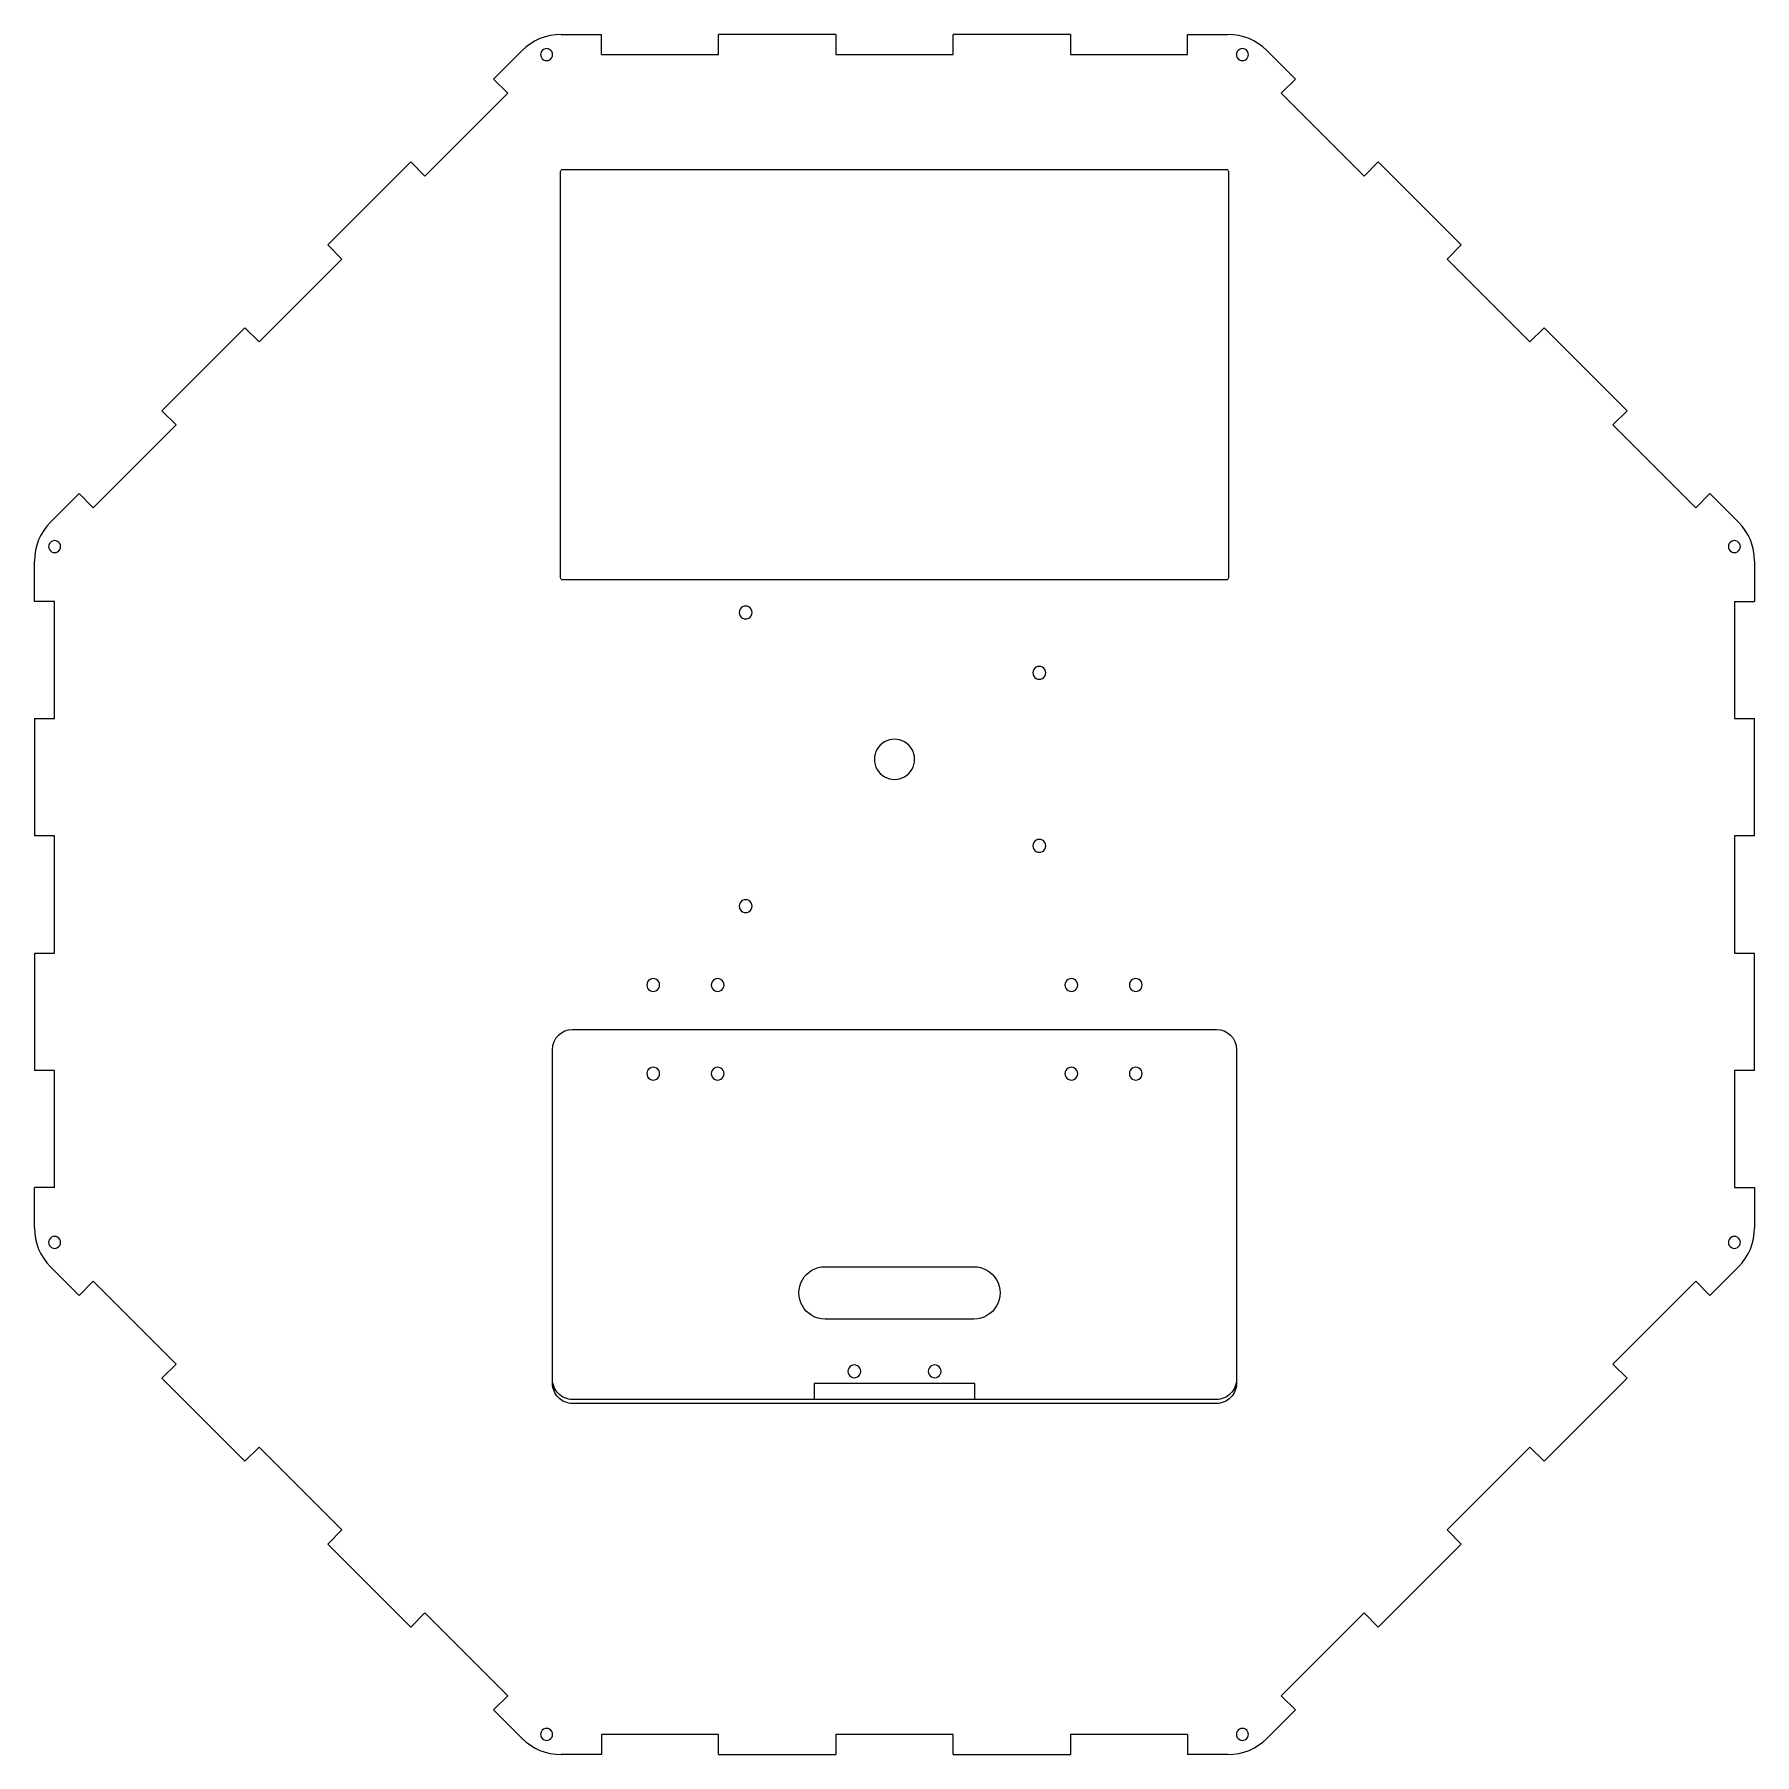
# Model space of a CAD drawing. Extents: x 0 to 1212, y 0 to 1212.
import ezdxf

# ---------------------------------------------------------------- set-up
doc = ezdxf.new("R2010")
doc.units = 0
doc.layers.get('0').update_dxf_attribs({"linetype": 'CONTINUOUS'})

msp = doc.modelspace()

# ---------------------------------------------------------------- linework, layer by layer
at = {"color": 7}
for points in [[(371.112626, 1211.884724), (399.459083, 1211.884724)], [(399.459083, 1197.711496), (482.052394, 1197.711496), (482.052394, 1211.884724)], [(399.459083, 1197.711496), (399.459083, 1211.884724)], [(564.645706, 1211.884724), (482.052394, 1211.884724)], [(564.645706, 1211.884724), (564.645706, 1197.711496), (647.239018, 1197.711496), (647.239018, 1211.884724)], [(729.83233, 1211.884724), (647.239018, 1211.884724)], [(729.83233, 1211.884724), (729.83233, 1197.711496)], [(812.425642, 1211.884724), (840.772098, 1211.884724)], [(812.425642, 1197.711496), (812.425642, 1211.884724)], [(323.482136, 1180.414043), (343.526107, 1200.458015)], [(868.358617, 1200.458015), (888.402589, 1180.414043)], [(729.83233, 1197.711496), (812.425642, 1197.711496)], [(333.504121, 1170.392057), (323.482136, 1180.414043)], [(878.380603, 1170.392057), (888.402589, 1180.414043)], [(275.101831, 1111.989766), (333.504121, 1170.392057)], [(878.380603, 1170.392057), (936.782894, 1111.989766), (946.804879, 1122.011752)], [(265.079846, 1122.011752), (206.677554, 1063.609461)], [(265.079846, 1122.011752), (275.101831, 1111.989766)], [(372.084095, 1116.726795), (839.80063, 1116.726795)], [(1005.20717, 1063.609461), (946.804879, 1122.011752)], [(148.275263, 1005.20717), (158.297249, 995.185184), (216.69954, 1053.587475), (206.677554, 1063.609461)], [(1005.20717, 1063.609461), (995.185184, 1053.587475), (1053.587475, 995.185184), (1063.609461, 1005.20717)], [(148.275263, 1005.20717), (89.872973, 946.80488)], [(1122.011752, 946.80488), (1063.609461, 1005.20717)], [(41.492668, 878.380603), (99.894959, 936.782894), (89.872973, 946.80488)], [(1122.011752, 946.80488), (1111.989766, 936.782894)], [(1111.989766, 936.782894), (1170.392057, 878.380603)], [(11.42671, 868.358617), (31.470682, 888.402589)], [(41.492668, 878.380603), (31.470682, 888.402589)], [(1170.392057, 878.380603), (1180.414043, 888.402589)], [(1180.414043, 888.402589), (1200.458014, 868.358617)], [(0, 812.425642), (0, 840.772098)], [(1211.884724, 840.772098), (1211.884724, 812.425642)], [(14.173229, 812.425642), (0, 812.425642)], [(14.173229, 729.83233), (14.173229, 812.425642)], [(1197.711496, 812.425642), (1197.711496, 729.83233), (1211.884724, 729.83233)], [(1197.711496, 812.425642), (1211.884724, 812.425642)], [(0, 729.83233), (0, 647.239018)], [(0, 729.83233), (14.173229, 729.83233)], [(1211.884724, 647.239018), (1211.884724, 729.83233)], [(0, 564.645707), (14.173229, 564.645707), (14.173229, 647.239018), (0, 647.239018)], [(1211.884724, 647.239018), (1197.711496, 647.239018), (1197.711496, 564.645707), (1211.884724, 564.645707)], [(0, 564.645707), (0, 482.052395)], [(1211.884724, 482.052395), (1211.884724, 564.645707)], [(364.98638, 264.335789), (364.98638, 496.776734), (364.98638, 496.776734)], [(846.887519, 496.77674), (846.887633, 261.501149), (846.887633, 261.501149)], [(14.173229, 399.459083), (14.173229, 482.052395), (0, 482.052395)], [(1211.884724, 482.052395), (1197.711496, 482.052395), (1197.711496, 399.459083), (1211.884724, 399.459083)], [(0, 371.112626), (0, 399.459083)], [(14.173229, 399.459083), (0, 399.459083)], [(1211.884724, 399.459083), (1211.884724, 371.112626)], [(31.470682, 323.482136), (11.42671, 343.526108)], [(557.007874, 343.705867), (661.889764, 343.705867)], [(1200.458014, 343.526108), (1180.414043, 323.482136)], [(41.492668, 333.504122), (31.470682, 323.482136)], [(99.894959, 275.101831), (41.492668, 333.504122)], [(1170.392057, 333.504122), (1111.989766, 275.101831), (1122.011752, 265.079845)], [(1170.392057, 333.504122), (1180.414043, 323.482136)], [(661.889764, 306.855473), (557.007874, 306.855473), (557.007874, 306.855473)], [(89.872973, 265.079845), (99.894959, 275.101831)], [(89.872973, 265.079845), (148.275263, 206.677554)], [(549.238349, 261.501143), (549.238349, 250.16256)], [(662.624176, 261.501143), (549.238349, 261.501143)], [(662.624176, 250.16256), (662.624176, 261.501143)], [(1063.609461, 206.677554), (1122.011752, 265.079845)], [(832.702916, 250.16256), (379.159609, 250.16256)], [(832.714405, 247.327914), (379.159609, 247.327914)], [(206.677554, 148.275263), (216.69954, 158.297249), (158.297249, 216.69954), (148.275263, 206.677554)], [(995.185184, 158.297249), (1053.587475, 216.69954)], [(1063.609461, 206.677554), (1053.587475, 216.69954)], [(1005.20717, 148.275263), (995.185184, 158.297249)], [(206.677554, 148.275263), (265.079846, 89.872973)], [(946.804879, 89.872973), (1005.20717, 148.275263)], [(333.504121, 41.492668), (275.101831, 99.894959), (265.079846, 89.872973)], [(936.782894, 99.894959), (878.380603, 41.492668)], [(946.804879, 89.872973), (936.782894, 99.894959)], [(946.804879, 89.872973), (936.782894, 99.894959)], [(333.504121, 41.492668), (323.482136, 31.470682)], [(878.380603, 41.492668), (888.402589, 31.470682)], [(343.526107, 11.42671), (323.482136, 31.470682)], [(888.402589, 31.470682), (868.358617, 11.42671)], [(482.052394, 14.173229), (399.459083, 14.173229)], [(399.459083, 14.173229), (399.459083, 0)], [(482.052394, 0), (482.052394, 14.173229)], [(647.239018, 0), (647.239018, 14.173229), (564.645706, 14.173229), (564.645706, 0)], [(812.425642, 14.173229), (729.83233, 14.173229), (729.83233, 0)], [(812.425642, 14.173229), (812.425642, 0)], [(399.459083, 0), (371.112626, 0)], [(482.052394, 0), (564.645706, 0)], [(647.239018, 0), (729.83233, 0)], [(840.772098, 0), (812.425642, 0)]]:
    msp.add_lwpolyline(points, dxfattribs=at)
for points in [[(365.101682, 1197.648358)], [(855.286979, 1197.648358)], [(18.488335, 851.03501)], [(1201.900326, 851.03501)], [(839.80063, 827.592937)], [(505.632958, 804.639602)], [(712.489271, 762.119918)], [(620.11559, 701.175035)], [(712.489271, 640.230154)], [(505.632958, 597.710468)], [(440.497915, 542.131064)], [(485.852245, 542.131064)], [(735.103346, 542.131064)], [(780.457676, 542.131064)], [(440.497915, 479.768859)], [(485.852245, 479.768859)], [(735.103346, 479.768859)], [(780.457676, 479.768859)], [(18.488335, 360.849714)], [(1201.900326, 360.849714)], [(582.120239, 270.00508)], [(638.813152, 270.00508)], [(365.101682, 14.236367)], [(855.286979, 14.236367)]]:
    msp.add_lwpolyline(points, close=True, dxfattribs=at)
for points in [[(371.112626, 1211.884724), (360.765675, 1211.884724), (350.842507, 1207.774414), (343.526107, 1200.458015)], [(868.358617, 1200.458015), (861.042217, 1207.774414), (851.11905, 1211.884724), (840.772098, 1211.884724)], [(358.72373, 1201.33067), (357.408166, 1200.571129), (356.597746, 1199.16744), (356.597746, 1197.648358)], [(362.975698, 1201.33067), (361.660135, 1202.090211), (360.039293, 1202.090211), (358.72373, 1201.33067)], [(365.101682, 1197.648358), (365.101682, 1199.16744), (364.291262, 1200.571129), (362.975698, 1201.33067)], [(848.909026, 1201.33067), (847.593463, 1200.571129), (846.783042, 1199.16744), (846.783043, 1197.648358)], [(853.160995, 1201.33067), (851.845431, 1202.090211), (850.22459, 1202.090211), (848.909026, 1201.33067)], [(855.286979, 1197.648358), (855.286979, 1199.16744), (854.476558, 1200.571129), (853.160995, 1201.33067)], [(356.597746, 1197.648358), (356.597746, 1196.129276), (357.408166, 1194.725586), (358.72373, 1193.966045)], [(358.72373, 1193.966045), (360.039293, 1193.206504), (361.660135, 1193.206504), (362.975698, 1193.966045)], [(362.975698, 1193.966045), (364.291262, 1194.725586), (365.101682, 1196.129276), (365.101682, 1197.648358)], [(846.783043, 1197.648358), (846.783043, 1196.129276), (847.593463, 1194.725586), (848.909027, 1193.966045)], [(848.909027, 1193.966045), (850.22459, 1193.206504), (851.845431, 1193.206504), (853.160995, 1193.966045)], [(853.160995, 1193.966045), (854.476558, 1194.725586), (855.286979, 1196.129276), (855.286979, 1197.648358)], [(370.666772, 829.010259), (370.666772, 829.010259), (370.666771, 1115.309472), (370.666772, 1115.309472)], [(370.666772, 1115.309472), (370.666772, 1115.685369), (370.816096, 1116.045871), (371.081896, 1116.311671)], [(371.081896, 1116.311671), (371.347695, 1116.57747), (371.708197, 1116.726795), (372.084095, 1116.726795)], [(839.80063, 1116.726795), (840.176527, 1116.726795), (840.537029, 1116.57747), (840.802828, 1116.311671)], [(840.802828, 1116.311671), (841.068628, 1116.045871), (841.217953, 1115.685369), (841.217953, 1115.309472)], [(841.217953, 1115.309472), (841.217953, 1115.309472), (841.217953, 829.010259), (841.217953, 829.010259)], [(11.42671, 868.358617), (4.11031, 861.042217), (0, 851.11905), (0, 840.772098)], [(1211.884724, 840.772099), (1211.884724, 851.11905), (1207.774414, 861.042217), (1200.458014, 868.358617)], [(12.110383, 854.717323), (10.794819, 853.957782), (9.984399, 852.554092), (9.984399, 851.03501)], [(9.984399, 851.03501), (9.984399, 849.515928), (10.794819, 848.112239), (12.110383, 847.352698)], [(16.362351, 854.717323), (15.046787, 855.476864), (13.425946, 855.476864), (12.110383, 854.717323)], [(18.488335, 851.03501), (18.488335, 852.554092), (17.677915, 853.957782), (16.362351, 854.717323)], [(16.362351, 847.352698), (17.677915, 848.112239), (18.488335, 849.515928), (18.488335, 851.03501)], [(1195.522373, 854.717323), (1194.20681, 853.957782), (1193.396389, 852.554092), (1193.396389, 851.03501)], [(1193.396389, 851.03501), (1193.396389, 849.515928), (1194.20681, 848.112239), (1195.522373, 847.352698)], [(1199.774342, 854.717323), (1198.458778, 855.476864), (1196.837937, 855.476864), (1195.522373, 854.717323)], [(1201.900326, 851.03501), (1201.900326, 852.554092), (1201.089905, 853.957782), (1199.774342, 854.717323)], [(1199.774342, 847.352698), (1201.089905, 848.112239), (1201.900326, 849.515928), (1201.900326, 851.03501)], [(12.110383, 847.352698), (13.425946, 846.593157), (15.046788, 846.593157), (16.362351, 847.352698)], [(1195.522373, 847.352698), (1196.837937, 846.593157), (1198.458778, 846.593157), (1199.774342, 847.352698)], [(372.084095, 827.592937), (371.301329, 827.592937), (370.666772, 828.227493), (370.666772, 829.010259)], [(839.80063, 827.592937), (839.80063, 827.592937), (372.084094, 827.592937), (372.084095, 827.592937)], [(841.217953, 829.010259), (841.217952, 828.227493), (840.583395, 827.592937), (839.80063, 827.592937)], [(498.829808, 808.567403), (497.42654, 807.757226), (496.562092, 806.259957), (496.562092, 804.639602)], [(496.562092, 804.639602), (496.562092, 803.019248), (497.42654, 801.521979), (498.829808, 800.711802)], [(503.365241, 808.567403), (501.961973, 809.37758), (500.233076, 809.37758), (498.829808, 808.567403)], [(498.829808, 800.711802), (500.233076, 799.901624), (501.961973, 799.901624), (503.365241, 800.711802)], [(505.632958, 804.639602), (505.632958, 806.259957), (504.768509, 807.757226), (503.365241, 808.567403)], [(503.365241, 800.711802), (504.768509, 801.521979), (505.632958, 803.019248), (505.632958, 804.639602)], [(705.686121, 766.047718), (704.282854, 765.237541), (703.418405, 763.740272), (703.418405, 762.119918)], [(710.221554, 766.047718), (708.818287, 766.857895), (707.089389, 766.857895), (705.686121, 766.047718)], [(712.489271, 762.119918), (712.489271, 763.740272), (711.624822, 765.237541), (710.221554, 766.047718)], [(703.418405, 762.119918), (703.418405, 760.499563), (704.282854, 759.002294), (705.686122, 758.192117)], [(705.686122, 758.192117), (707.089389, 757.38194), (708.818287, 757.38194), (710.221555, 758.192117)], [(710.221555, 758.192117), (711.624822, 759.002294), (712.489271, 760.499563), (712.489271, 762.119918)], [(613.029918, 713.452128), (608.644227, 715.984656), (603.240497, 715.984656), (598.854807, 713.452128)], [(598.854807, 713.452128), (594.469116, 710.9196), (591.767969, 706.239419), (591.769134, 701.175035)], [(620.11559, 701.175035), (620.116755, 706.239419), (617.415608, 710.9196), (613.029918, 713.452128)], [(591.769134, 701.175035), (591.767969, 696.110652), (594.469116, 691.43047), (598.854807, 688.897942)], [(613.029918, 688.897942), (617.415608, 691.43047), (620.116755, 696.110652), (620.11559, 701.175035)], [(598.854807, 688.897942), (603.240497, 686.365414), (608.644227, 686.365414), (613.029918, 688.897942)], [(705.686121, 644.157954), (704.282854, 643.347777), (703.418405, 641.850508), (703.418405, 640.230154)], [(710.221554, 644.157954), (708.818287, 644.968131), (707.089389, 644.968131), (705.686121, 644.157954)], [(712.489271, 640.230154), (712.489271, 641.850508), (711.624822, 643.347777), (710.221554, 644.157954)], [(703.418405, 640.230154), (703.418405, 638.6098), (704.282854, 637.112531), (705.686122, 636.302354)], [(705.686122, 636.302354), (707.089389, 635.492177), (708.818287, 635.492177), (710.221555, 636.302354)], [(710.221555, 636.302354), (711.624822, 637.112531), (712.489271, 638.6098), (712.489271, 640.230154)], [(498.829808, 601.638269), (497.42654, 600.828092), (496.562092, 599.330823), (496.562092, 597.710468)], [(496.562092, 597.710468), (496.562092, 596.090114), (497.42654, 594.592845), (498.829808, 593.782668)], [(503.365241, 601.638269), (501.961973, 602.448446), (500.233076, 602.448446), (498.829808, 601.638269)], [(505.632958, 597.710468), (505.632958, 599.330823), (504.768509, 600.828092), (503.365241, 601.638269)], [(503.365241, 593.782668), (504.768509, 594.592845), (505.632958, 596.090114), (505.632958, 597.710468)], [(498.829808, 593.782668), (500.233076, 592.97249), (501.961973, 592.97249), (503.365241, 593.782668)], [(433.694765, 546.058864), (432.291497, 545.248687), (431.427049, 543.751418), (431.427049, 542.131064)], [(438.230198, 546.058864), (436.82693, 546.869042), (435.098033, 546.869042), (433.694765, 546.058864)], [(440.497915, 542.131064), (440.497915, 543.751418), (439.633466, 545.248687), (438.230198, 546.058864)], [(479.049096, 546.058864), (477.645828, 545.248687), (476.781379, 543.751418), (476.781379, 542.131064)], [(483.584529, 546.058864), (482.181261, 546.869042), (480.452363, 546.869042), (479.049096, 546.058864)], [(485.852245, 542.131064), (485.852245, 543.751418), (484.987796, 545.248687), (483.584529, 546.058864)], [(728.300196, 546.058865), (726.896928, 545.248688), (726.032479, 543.751419), (726.03248, 542.131064)], [(732.835629, 546.058865), (731.432361, 546.869042), (729.703464, 546.869042), (728.300196, 546.058865)], [(735.103346, 542.131064), (735.103346, 543.751419), (734.238897, 545.248688), (732.835629, 546.058865)], [(773.654527, 546.058864), (772.251259, 545.248687), (771.38681, 543.751418), (771.38681, 542.131064)], [(778.18996, 546.058864), (776.786692, 546.869042), (775.057795, 546.869042), (773.654527, 546.058864)], [(780.457676, 542.131064), (780.457676, 543.751418), (779.593228, 545.248687), (778.18996, 546.058864)], [(431.427049, 542.131064), (431.427049, 540.51071), (432.291497, 539.013441), (433.694765, 538.203264)], [(433.694765, 538.203264), (435.098033, 537.393087), (436.82693, 537.393087), (438.230198, 538.203264)], [(438.230198, 538.203264), (439.633466, 539.013441), (440.497915, 540.51071), (440.497915, 542.131064)], [(476.781379, 542.131064), (476.781379, 540.51071), (477.645828, 539.013441), (479.049096, 538.203264)], [(479.049096, 538.203264), (480.452364, 537.393087), (482.181261, 537.393087), (483.584529, 538.203264)], [(483.584529, 538.203264), (484.987797, 539.013441), (485.852245, 540.51071), (485.852245, 542.131064)], [(726.03248, 542.131064), (726.032479, 540.51071), (726.896928, 539.013441), (728.300196, 538.203263)], [(728.300196, 538.203263), (729.703464, 537.393086), (731.432361, 537.393086), (732.835629, 538.203263)], [(732.835629, 538.203263), (734.238897, 539.013441), (735.103346, 540.51071), (735.103346, 542.131064)], [(771.38681, 542.131064), (771.38681, 540.51071), (772.251259, 539.013441), (773.654527, 538.203264)], [(773.654527, 538.203264), (775.057795, 537.393087), (776.786692, 537.393087), (778.18996, 538.203264)], [(778.18996, 538.203264), (779.593228, 539.013441), (780.457676, 540.51071), (780.457676, 542.131064)], [(364.98638, 496.776734), (364.986381, 504.604391), (371.331951, 510.949961), (379.159609, 510.949961)], [(364.98638, 496.776734), (364.986381, 504.604391), (371.331951, 510.949961), (379.159609, 510.949961)], [(379.159609, 510.949961), (379.159609, 510.949961), (832.714291, 510.949961), (832.714291, 510.949961)], [(379.159609, 510.949961), (379.159609, 510.949961), (832.702916, 510.949961), (832.702916, 510.949961)], [(832.702916, 510.949961), (840.530573, 510.949961), (846.876144, 504.604391), (846.876144, 496.776734)], [(832.714291, 510.949961), (840.541946, 510.949961), (846.887515, 504.604395), (846.887519, 496.77674)], [(364.98638, 261.501143), (364.98638, 261.501143), (364.98638, 496.776734), (364.98638, 496.776734)], [(846.876144, 496.776734), (846.876144, 496.776734), (846.876144, 264.335789), (846.876144, 264.335789)], [(433.694765, 483.696659), (432.291497, 482.886482), (431.427049, 481.389213), (431.427049, 479.768859)], [(431.427049, 479.768859), (431.427049, 478.148505), (432.291497, 476.651236), (433.694765, 475.841059)], [(438.230198, 483.696659), (436.82693, 484.506836), (435.098033, 484.506836), (433.694765, 483.696659)], [(433.694765, 475.841059), (435.098033, 475.030882), (436.82693, 475.030882), (438.230198, 475.841059)], [(440.497915, 479.768859), (440.497915, 481.389213), (439.633466, 482.886482), (438.230198, 483.696659)], [(438.230198, 475.841059), (439.633466, 476.651236), (440.497915, 478.148505), (440.497915, 479.768859)], [(479.049096, 483.696659), (477.645828, 482.886482), (476.781379, 481.389213), (476.781379, 479.768859)], [(476.781379, 479.768859), (476.781379, 478.148505), (477.645828, 476.651236), (479.049096, 475.841059)], [(483.584529, 483.696659), (482.181261, 484.506836), (480.452363, 484.506836), (479.049096, 483.696659)], [(479.049096, 475.841059), (480.452364, 475.030882), (482.181261, 475.030882), (483.584529, 475.841059)], [(485.852245, 479.768859), (485.852245, 481.389213), (484.987796, 482.886482), (483.584529, 483.696659)], [(483.584529, 475.841059), (484.987797, 476.651236), (485.852245, 478.148505), (485.852245, 479.768859)], [(728.300196, 483.69666), (726.896928, 482.886483), (726.032479, 481.389213), (726.03248, 479.768859)], [(726.03248, 479.768859), (726.032479, 478.148505), (726.896928, 476.651235), (728.300196, 475.841058)], [(732.835629, 483.69666), (731.432361, 484.506837), (729.703464, 484.506837), (728.300196, 483.69666)], [(728.300196, 475.841058), (729.703464, 475.030881), (731.432361, 475.030881), (732.835629, 475.841058)], [(735.103346, 479.768859), (735.103346, 481.389213), (734.238897, 482.886483), (732.835629, 483.69666)], [(732.835629, 475.841058), (734.238897, 476.651235), (735.103346, 478.148505), (735.103346, 479.768859)], [(773.654527, 483.696659), (772.251259, 482.886482), (771.38681, 481.389213), (771.38681, 479.768859)], [(771.38681, 479.768859), (771.38681, 478.148505), (772.251259, 476.651236), (773.654527, 475.841059)], [(778.18996, 483.696659), (776.786692, 484.506836), (775.057795, 484.506836), (773.654527, 483.696659)], [(773.654527, 475.841059), (775.057795, 475.030882), (776.786692, 475.030882), (778.18996, 475.841059)], [(780.457676, 479.768859), (780.457676, 481.389213), (779.593228, 482.886482), (778.18996, 483.696659)], [(778.18996, 475.841059), (779.593228, 476.651236), (780.457676, 478.148505), (780.457676, 479.768859)], [(0, 371.112626), (0, 360.765675), (4.11031, 350.842507), (11.42671, 343.526108)], [(12.110383, 364.532027), (10.794819, 363.772486), (9.984399, 362.368796), (9.984399, 360.849714)], [(16.362351, 364.532027), (15.046787, 365.291568), (13.425946, 365.291568), (12.110383, 364.532027)], [(18.488335, 360.849714), (18.488335, 362.368796), (17.677915, 363.772486), (16.362351, 364.532027)], [(1195.522373, 364.532027), (1194.20681, 363.772486), (1193.396389, 362.368796), (1193.396389, 360.849714)], [(1199.774342, 364.532027), (1198.458778, 365.291568), (1196.837937, 365.291568), (1195.522373, 364.532027)], [(1201.900326, 360.849714), (1201.900326, 362.368796), (1201.089905, 363.772486), (1199.774342, 364.532027)], [(1200.458014, 343.526108), (1207.774414, 350.842507), (1211.884724, 360.765674), (1211.884724, 371.112626)], [(9.984399, 360.849714), (9.984399, 359.330632), (10.794819, 357.926942), (12.110383, 357.167402)], [(12.110383, 357.167402), (13.425946, 356.407861), (15.046788, 356.407861), (16.362351, 357.167402)], [(16.362351, 357.167402), (17.677915, 357.926942), (18.488335, 359.330632), (18.488335, 360.849714)], [(1193.396389, 360.849714), (1193.396389, 359.330632), (1194.20681, 357.926942), (1195.522373, 357.167402)], [(1195.522373, 357.167402), (1196.837937, 356.407861), (1198.458778, 356.407861), (1199.774342, 357.167402)], [(1199.774342, 357.167402), (1201.089905, 357.926942), (1201.900326, 359.330632), (1201.900326, 360.849714)], [(541.051185, 334.493268), (544.34253, 340.194044), (550.425185, 343.705867), (557.007874, 343.705867)], [(661.889764, 343.705867), (668.472453, 343.705867), (674.555108, 340.194044), (677.846452, 334.493268)], [(541.051185, 316.068072), (537.759841, 321.768847), (537.759841, 328.792493), (541.051185, 334.493268)], [(677.846452, 334.493268), (681.137797, 328.792493), (681.137797, 321.768847), (677.846452, 316.068072)], [(557.007874, 306.855473), (550.425185, 306.855473), (544.34253, 310.367296), (541.051185, 316.068072)], [(677.846452, 316.068072), (674.555108, 310.367296), (668.472453, 306.855473), (661.889764, 306.855473)], [(573.049373, 270.00508), (573.049372, 268.384726), (573.913821, 266.887456), (575.317089, 266.077279)], [(575.317089, 273.93288), (573.913821, 273.122703), (573.049373, 271.625434), (573.049373, 270.00508)], [(579.852522, 273.93288), (578.449254, 274.743057), (576.720357, 274.743057), (575.317089, 273.93288)], [(582.120239, 270.00508), (582.120239, 271.625434), (581.25579, 273.122703), (579.852522, 273.93288)], [(579.852522, 266.077279), (581.25579, 266.887456), (582.120239, 268.384726), (582.120239, 270.00508)], [(629.742286, 270.00508), (629.742285, 268.384725), (630.606734, 266.887456), (632.010002, 266.077279)], [(632.010002, 273.93288), (630.606734, 273.122703), (629.742286, 271.625434), (629.742286, 270.00508)], [(636.545435, 273.93288), (635.142167, 274.743057), (633.41327, 274.743057), (632.010002, 273.93288)], [(638.813152, 270.00508), (638.813152, 271.625434), (637.948703, 273.122703), (636.545435, 273.93288)], [(636.545435, 266.077279), (637.948703, 266.887456), (638.813152, 268.384725), (638.813152, 270.00508)], [(369.137623, 254.313803), (366.479627, 256.971798), (364.98638, 260.576815), (364.98638, 264.335789)], [(369.137623, 251.479157), (366.479627, 254.137152), (364.98638, 257.742169), (364.98638, 261.501143)], [(575.317089, 266.077279), (576.720357, 265.267102), (578.449254, 265.267102), (579.852522, 266.077279)], [(632.010002, 266.077279), (633.41327, 265.267102), (635.142168, 265.267102), (636.545435, 266.077279)], [(846.876144, 264.335789), (846.876144, 260.576815), (845.382897, 256.971798), (842.724901, 254.313803)], [(846.887633, 261.501149), (846.887635, 257.742174), (845.394389, 254.137156), (842.736393, 251.479159)], [(379.159609, 250.16256), (375.400635, 250.16256), (371.795619, 251.655807), (369.137623, 254.313803)], [(379.159609, 247.327914), (375.400635, 247.327914), (371.795619, 248.821161), (369.137623, 251.479157)], [(842.724901, 254.313803), (840.066906, 251.655807), (836.461889, 250.16256), (832.702916, 250.16256)], [(842.736393, 251.479159), (840.078397, 248.821162), (836.47338, 247.327914), (832.714405, 247.327914)], [(358.72373, 17.918679), (357.408166, 17.159138), (356.597746, 15.755448), (356.597746, 14.236367)], [(356.597746, 14.236367), (356.597746, 12.717285), (357.408166, 11.313595), (358.72373, 10.554054)], [(362.975698, 17.918679), (361.660135, 18.67822), (360.039293, 18.67822), (358.72373, 17.918679)], [(365.101682, 14.236367), (365.101682, 15.755448), (364.291262, 17.159138), (362.975698, 17.918679)], [(362.975698, 10.554054), (364.291262, 11.313595), (365.101682, 12.717285), (365.101682, 14.236367)], [(848.909026, 17.918679), (847.593463, 17.159138), (846.783042, 15.755448), (846.783043, 14.236367)], [(846.783043, 14.236367), (846.783043, 12.717285), (847.593463, 11.313595), (848.909027, 10.554054)], [(853.160995, 17.918679), (851.845431, 18.67822), (850.22459, 18.67822), (848.909026, 17.918679)], [(855.286979, 14.236367), (855.286979, 15.755448), (854.476558, 17.159138), (853.160995, 17.918679)], [(853.160995, 10.554054), (854.476558, 11.313595), (855.286979, 12.717285), (855.286979, 14.236367)], [(343.526107, 11.42671), (350.842507, 4.11031), (360.765675, 0), (371.112626, 0)], [(358.72373, 10.554054), (360.039293, 9.794513), (361.660135, 9.794513), (362.975698, 10.554054)], [(840.772098, 0), (851.11905, 0), (861.042217, 4.11031), (868.358617, 11.42671)], [(848.909027, 10.554054), (850.22459, 9.794513), (851.845431, 9.794513), (853.160995, 10.554054)]]:
    msp.add_open_spline(points, degree=3, dxfattribs=at)

doc.saveas('drawing.dxf')
